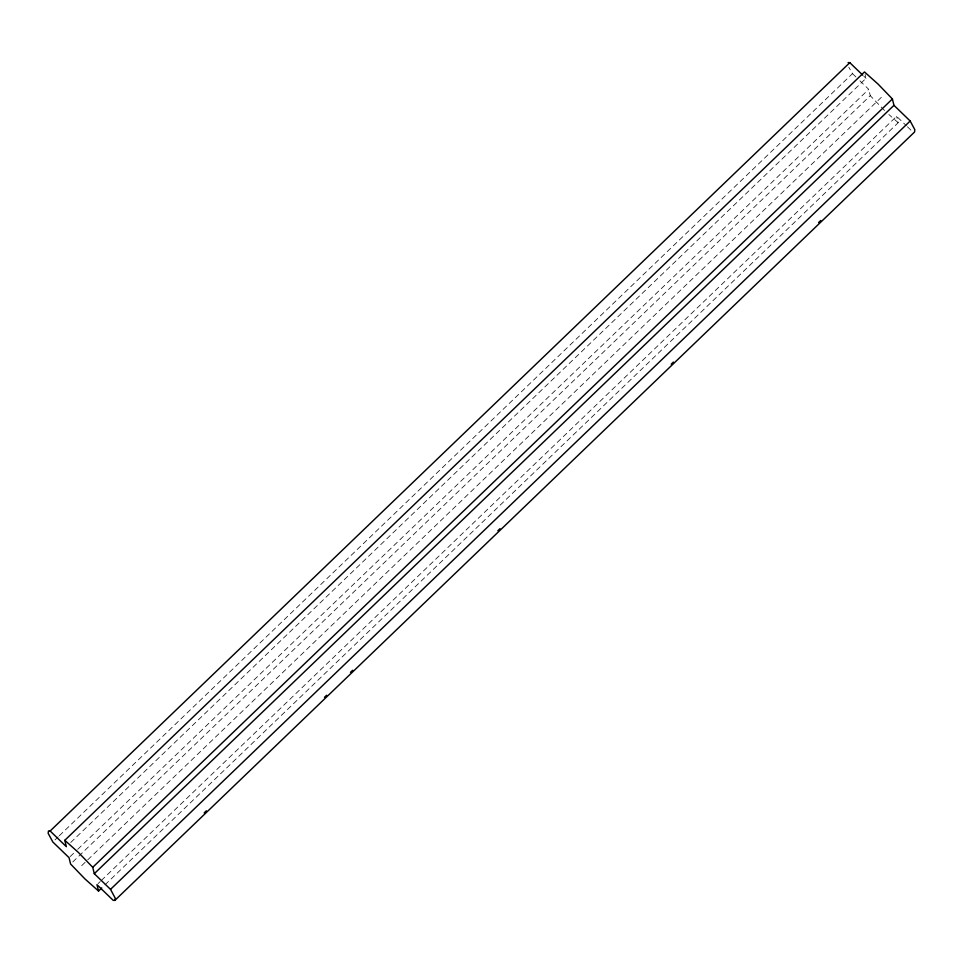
<?xml version="1.0" encoding="UTF-8"?>
<svg xmlns="http://www.w3.org/2000/svg" width="963" height="963" viewBox="0 0 963 963"><rect width="100%" height="100%" fill="white"/><g stroke="black" fill="none" stroke-linecap="round" stroke-linejoin="round"><path stroke-width="0.72" stroke-dasharray="4.82 3.61" d="M54.987 839.905L58.237 836.775M59.321 835.74L852.484 73.633L848.8 67.181M70.696 842.517L866.026 78.328L865.099 74.5M70.118 856.625L76.631 850.377M77.714 849.33L868.71 89.318L858.972 79.905M72.767 861.957L870.263 95.686L868.71 89.318M81.662 865.677L881.338 97.323M98.057 883.625L100.224 881.542M101.308 880.507L896.637 116.318L906.364 125.732M105.027 884.804L898.19 122.698L896.637 116.318M898.19 122.698L888.825 114.477M863.871 76.246L866.026 78.328M852.484 73.633L857.889 78.858M907.447 126.779L912.852 132.003M884.552 110.504L870.263 95.686"/><path stroke-width="1.44" d="M114.874 900.393L115.187 898.082L110.516 889.367L94.29 873.682L92.737 867.314L78.448 852.496L64.81 840.302L864.473 71.96L878.124 84.142L892.4 98.96L893.965 105.34L910.179 121.013L914.85 129.728L914.537 132.039L114.874 900.393L113.189 900.345L96.974 884.672L98.527 891.04L101.777 887.922M98.527 891.04L84.876 878.858L70.6 864.04L69.035 857.66L52.821 841.987L48.15 833.272L48.463 830.961L50.148 830.997L849.811 62.655L862.788 75.198M92.737 867.314L892.4 98.96M94.29 873.682L893.965 105.34M110.516 889.367L910.179 121.013M204.204 812.892L206.371 810.81M324.483 697.332L326.65 695.25M350.484 672.343L352.651 670.26M497.847 530.745L500.014 528.663M671.223 364.17L673.39 362.088M818.586 222.573L820.753 220.491M848.126 62.607L849.811 62.655M50.148 830.997L66.363 846.682L64.81 840.302"/></g></svg>
